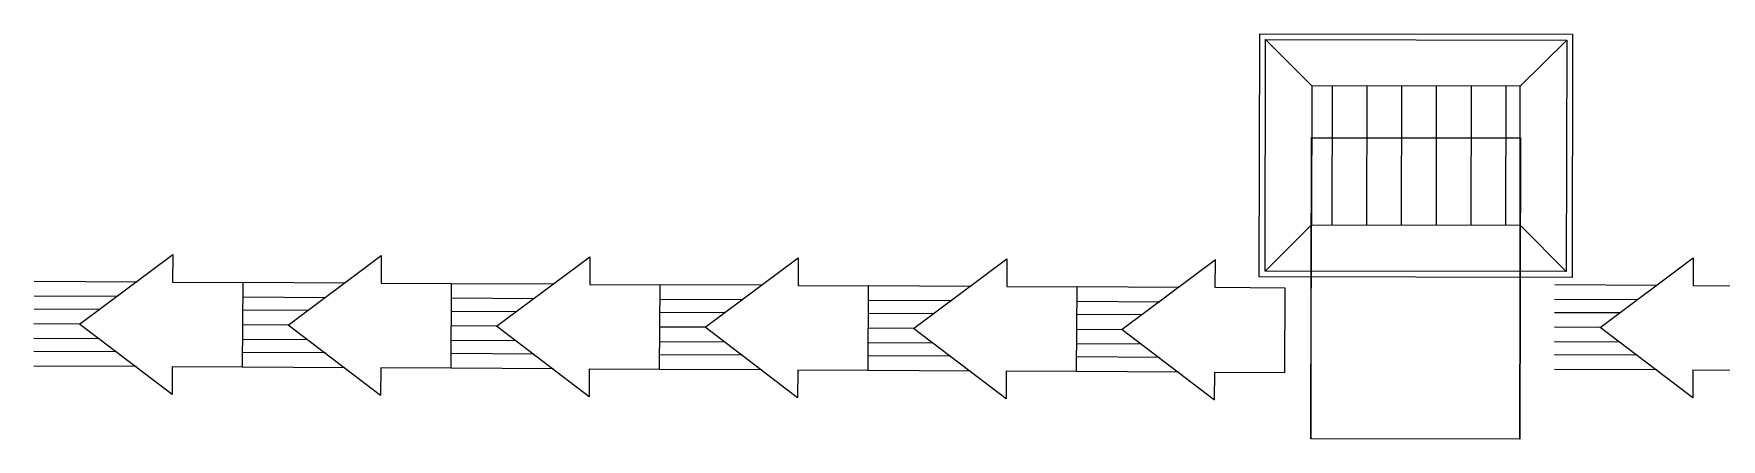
# Model space of a CAD drawing. Header units: metres. Extents: x -1164 to -1017, y 3 to 563.
# Drawn here: x -1082.64 to -1075.35, y 510.54 to 512.29 of the extents above; entities that cross this region are included whole.
import ezdxf

# ---------------------------------------------------------------- set-up
doc = ezdxf.new("R2010")
doc.units = ezdxf.units.M

# ---------------------------------------------------------------- blocks, each defined once
blk = doc.blocks.new('T2DPAA-T2D-C3S-SD-M2D-100020_250_dwg-40816774-DRG 2873021 - motorway level drainage')
at = {"color": 253, "lineweight": 25, "true_color": 0xa3a3a3}
for p, q in [((56.2486, -418.4875), (56.1584, -418.1405)), ((56.3311, -418.5532), (56.2196, -418.1246)), ((55.9773, -418.6453), (55.8658, -418.2166)), ((56.0173, -418.5477), (55.927, -418.2007)), ((56.0523, -418.4587), (55.9814, -418.1865)), ((56.1747, -418.4268), (56.1039, -418.1547)), ((56.4013, -419.2978), (56.3305, -419.0257)), ((56.4752, -419.3585), (56.385, -419.0115)), ((56.5577, -419.4242), (56.4462, -418.9956)), ((56.2039, -419.5163), (56.0924, -419.0876)), ((56.2439, -419.4187), (56.1536, -419.0717)), ((56.2789, -419.3297), (56.208, -419.0575)), ((56.6279, -420.1688), (56.5571, -419.8967)), ((56.7018, -420.2295), (56.6116, -419.8825)), ((56.7843, -420.2952), (56.6728, -419.8666)), ((56.4305, -420.3873), (56.319, -419.9586)), ((56.4705, -420.2897), (56.3802, -419.9427)), ((56.5055, -420.2007), (56.4347, -419.9285)), ((56.8545, -421.0398), (56.7837, -420.7677)), ((56.9284, -421.1005), (56.8382, -420.7535)), ((57.0109, -421.1662), (56.8994, -420.7376)), ((56.6571, -421.2583), (56.5456, -420.8296)), ((56.6971, -421.1607), (56.6068, -420.8137)), ((56.7321, -421.0717), (56.6613, -420.7995)), ((57.0811, -421.9108), (57.0103, -421.6387)), ((57.1551, -421.9715), (57.0648, -421.6245)), ((57.2375, -422.0372), (57.126, -421.6086)), ((56.8837, -422.1293), (56.7722, -421.7006)), ((56.9237, -422.0317), (56.8334, -421.6847)), ((56.9587, -421.9427), (56.8879, -421.6705)), ((57.3078, -422.7819), (57.2369, -422.5097)), ((57.3817, -422.8425), (57.2914, -422.4955)), ((57.4641, -422.9083), (57.3526, -422.4796)), ((57.1103, -423.0003), (56.9988, -422.5716)), ((57.1503, -422.9027), (57.06, -422.5557)), ((57.1853, -422.8137), (57.1145, -422.5415)), ((58.4524, -423.2367), (58.5948, -422.9923)), ((57.8723, -423.3898), (57.6278, -423.2475)), ((58.4747, -423.3213), (57.8946, -423.4744)), ((58.513, -423.4664), (57.9328, -423.6194)), ((58.5513, -423.6114), (57.9711, -423.7645)), ((58.5895, -423.7564), (58.0094, -423.9095)), ((58.6278, -423.9015), (58.0477, -424.0546)), ((58.6661, -424.0465), (58.0859, -424.1996)), ((58.1019, -424.26), (57.9595, -424.5044)), ((57.9203, -424.834), (57.8294, -424.4871)), ((58.0029, -424.8996), (57.8906, -424.4711)), ((57.689, -424.8946), (57.5981, -424.5477)), ((57.7238, -424.8055), (57.6525, -424.5335)), ((57.8462, -424.7734), (57.7749, -424.5014)), ((57.6492, -424.9923), (57.5369, -424.5638))]:
    blk.add_line(p, q, dxfattribs=at)
at = {"color": 253, "lineweight": 25, "true_color": 0xa3a3a3, "flags": 128}
for points in [[(56.0922, -418.3611), (56.4857, -418.6728), (56.3701, -418.7029), (56.4462, -418.9955), (56.0924, -419.0875), (56.0162, -418.795), (55.9006, -418.8251), (56.0922, -418.3611), (56.0427, -418.1706)], [(56.3189, -419.2321), (56.7123, -419.5438), (56.5967, -419.5739), (56.6728, -419.8665), (56.319, -419.9586), (56.2428, -419.666), (56.1272, -419.6961), (56.3189, -419.2321), (56.2693, -419.0416)], [(56.5455, -420.1031), (56.9389, -420.4148), (56.8233, -420.4449), (56.8994, -420.7375), (56.5456, -420.8296), (56.4695, -420.537), (56.3538, -420.5671), (56.5455, -420.1031), (56.4959, -419.9126)], [(56.7721, -420.9741), (57.1655, -421.2858), (57.0499, -421.3159), (57.126, -421.6085), (56.7722, -421.7006), (56.6961, -421.408), (56.5804, -421.4381), (56.7721, -420.9741), (56.7225, -420.7836)], [(56.9987, -421.8451), (57.3921, -422.1568), (57.2765, -422.1869), (57.3526, -422.4795), (56.9988, -422.5716), (56.9227, -422.279), (56.807, -422.3091), (56.9987, -421.8451), (56.9491, -421.6546)], [(57.1757, -422.5256), (57.2253, -422.7161), (57.0336, -423.1801), (57.1493, -423.15), (57.2254, -423.4426), (57.5792, -423.3505), (57.5031, -423.0579), (57.6188, -423.0279), (57.2253, -422.7161)], [(58.9264, -424.2493), (57.9595, -424.5044), (57.6278, -423.2475), (58.5948, -422.9923), (58.9264, -424.2493), (58.682, -424.1069), (58.4524, -423.2367), (57.8723, -423.3898), (58.1019, -424.26), (58.682, -424.1069)], [(57.7636, -424.7079), (58.1577, -425.0189), (58.0421, -425.0492), (58.1187, -425.3416), (57.7651, -425.4343), (57.6884, -425.1419), (57.5728, -425.1722), (57.7636, -424.7079), (57.7137, -424.5174)]]:
    blk.add_lwpolyline(points, dxfattribs=at)
for points in [[(58.957, -424.2671), (57.9417, -424.535), (57.5973, -423.2297), (58.6125, -422.9618)], [(56.9777, -423.6248), (58.2366, -423.2926), (58.4667, -424.1648), (57.2078, -424.497)], [(56.9789, -423.6255), (58.2359, -423.2939), (58.4655, -424.1641), (57.2085, -424.4957)]]:
    blk.add_lwpolyline(points, close=True, dxfattribs=at)
blk = doc.blocks.new('T2DPAA-T2D-PWC-SD-M2D-100001_ProposedDrainage_rvt-2-DRG 2873021 - motorway level drainage')
at = {"color": 253, "lineweight": 25, "true_color": 0xa3a3a3, "rotation": 75.11694444444437}
blk.add_blockref('T2DPAA-T2D-C3S-SD-M2D-100020_250_dwg-40816774-DRG 2873021 - motorway level drainage', (-1569.5164, 564.2847), dxfattribs=at)

msp = doc.modelspace()

# ---------------------------------------------------------------- block references
at = {"lineweight": 5}
msp.add_blockref('T2DPAA-T2D-PWC-SD-M2D-100001_ProposedDrainage_rvt-2-DRG 2873021 - motorway level drainage', (68.3458246, 0), dxfattribs=at)

doc.saveas('drawing.dxf')
